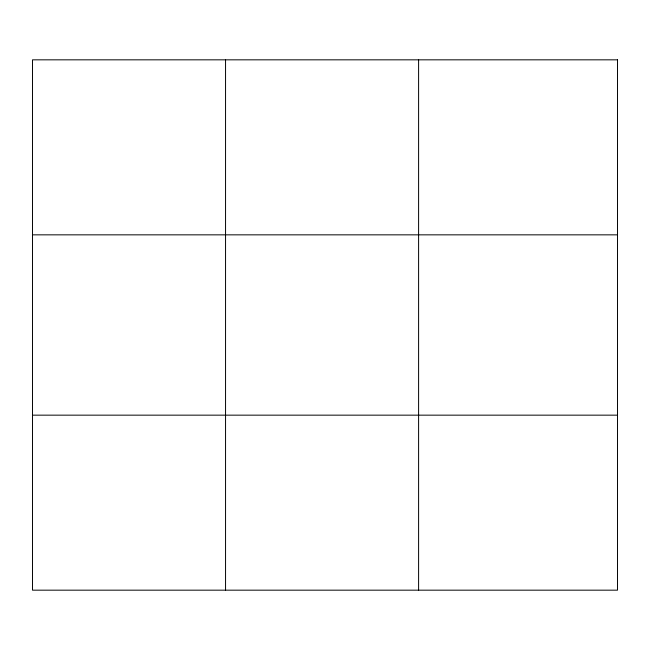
<?xml version="1.0" encoding="UTF-8"?>
<svg xmlns="http://www.w3.org/2000/svg" width="650" height="650" viewBox="0 0 650 650"><rect width="100%" height="100%" fill="white"/><g stroke="black" fill="none" stroke-linecap="round" stroke-linejoin="round"><path stroke-width="0.97" d="M225.55 59.833L225.55 590.168M418.6 59.833L418.6 590.168M32.5 234.845L617.5 234.845M32.5 415.155L617.5 415.155M617.5 59.833L617.5 590.168L32.5 590.168L32.5 59.833L617.5 59.833"/></g></svg>
